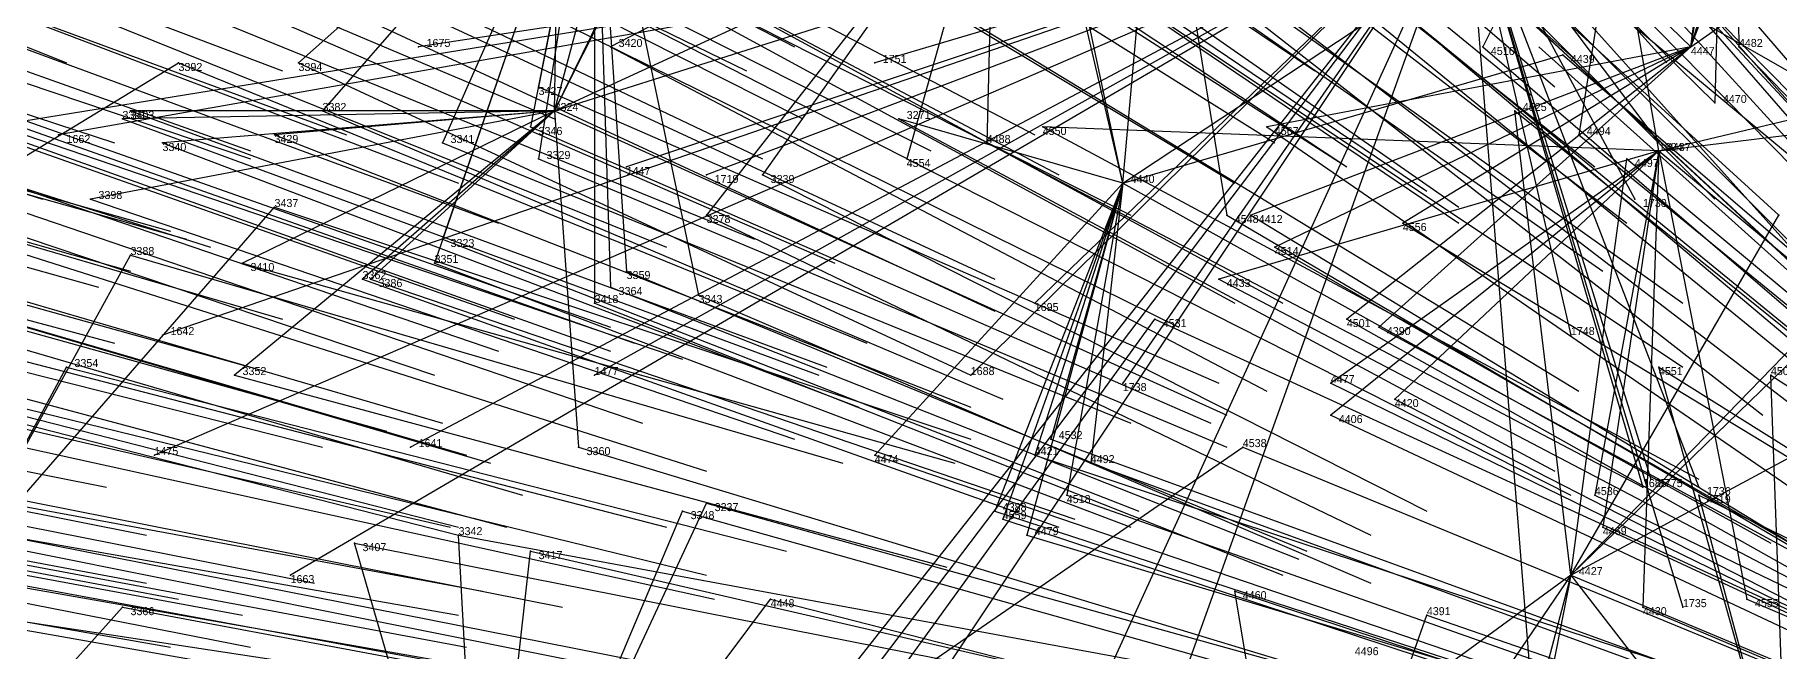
# Model space of a CAD drawing. Extents: x -0.5 to 0.59, y -0.5 to 0.58.
# Drawn here: x -0.3299 to -0.112, y 0.0495 to 0.1265 of the extents above; entities that cross this region are included whole.
import ezdxf

# ---------------------------------------------------------------- set-up
doc = ezdxf.new("R2010")
doc.units = 0
for name, color, linetype in [('Clients', 3, 'CONTINUOUS'), ('Facilities', 3, 'CONTINUOUS'), ('Facilities_lines', 3, 'CONTINUOUS'), ('Normals', 1, 'CONTINUOUS'), ('Source_points', 5, 'CONTINUOUS'), ('Text', 3, 'CONTINUOUS')]:
    doc.layers.add(name, color=color, linetype=linetype)

msp = doc.modelspace()

# ---------------------------------------------------------------- linework, layer by layer
at = {"layer": 'Clients', "color": 5}
for p in [(-0.282, 0.125, -1.25), (-0.258, 0.125, -0.717), (-0.149, 0.125, -0.486), (-0.117, 0.125, -0.429), (-0.312, 0.123, -0.838), (-0.297, 0.123, -0.804), (-0.225, 0.123, -1.25), (-0.139, 0.124, -0.465), (-0.267, 0.12, -0.732), (-0.12, 0.118, -0.421), (-0.319, 0.116, -0.85), (-0.318, 0.117, -0.847), (-0.294, 0.117, -0.792), (-0.222, 0.116, -0.625), (-0.145, 0.117, -0.467), (-0.327, 0.114, -1.25), (-0.3, 0.114, -0.803), (-0.268, 0.115, -0.728), (-0.204, 0.115, -0.586), (-0.176, 0.115, -0.524), (-0.137, 0.114, -0.445), (-0.314, 0.113, -0.835), (-0.279, 0.113, -0.752), (-0.211, 0.113, -0.6), (-0.127, 0.113, -1.25), (-0.267, 0.111, -0.722), (-0.256, 0.11, -1.25), (-0.246, 0.109, -1.25), (-0.239, 0.109, -0.656), (-0.221, 0.111, -0.618), (-0.131, 0.111, -0.428), (-0.323, 0.106, -0.849), (-0.3, 0.105, -0.796), (-0.13, 0.106, -1.25), (-0.246, 0.104, -0.668), (-0.181, 0.104, -0.521), (-0.178, 0.104, -0.515), (-0.159, 0.103, -0.473), (-0.112, 0.104, -0.382), (-0.279, 0.101, -0.741), (-0.318, 0.099, -0.833), (-0.175, 0.1, -0.504), (-0.304, 0.098, -0.798), (-0.289, 0.096, -0.762), (-0.288, 0.096, -0.759), (-0.28, 0.098, -0.742), (-0.256, 0.097, -0.685), (-0.182, 0.096, -0.514), (-0.258, 0.095, -0.687), (-0.247, 0.094, -0.661), (-0.26, 0.093, -0.691), (-0.205, 0.093, -1.25), (-0.19, 0.091, -0.526), (-0.166, 0.091, -0.473), (-0.162, 0.09, -0.462), (-0.314, 0.089, -1.25), (-0.138, 0.089, -1.25), (-0.326, 0.085, -0.842), (-0.305, 0.084, -0.791), (-0.26, 0.084, -1.25), (-0.213, 0.084, -1.25), (-0.194, 0.083, -1.25), (-0.168, 0.083, -0.469), (-0.127, 0.085, -0.383), (-0.113, 0.084, -0.353), (-0.16, 0.081, -0.448), (-0.168, 0.079, -0.463), (-0.283, 0.075, -1.25), (-0.262, 0.075, -0.68), (-0.203, 0.076, -0.541), (-0.179, 0.075, -0.486), (-0.315, 0.074, -1.25), (-0.225, 0.074, -0.592), (-0.205, 0.074, -0.546), (-0.198, 0.073, -0.528), (-0.129, 0.07, -1.25), (-0.128, 0.071, -1.25), (-0.122, 0.07, -1.25), (-0.246, 0.068, -0.638), (-0.201, 0.069, -0.531), (-0.135, 0.069, -0.379), (-0.122, 0.069, -0.35), (-0.249, 0.067, -0.644), (-0.21, 0.067, -0.55), (-0.209, 0.066, -0.549), (-0.277, 0.064, -0.711), (-0.206, 0.064, -0.539), (-0.134, 0.065, -0.373), (-0.29, 0.063, -0.741), (-0.268, 0.062, -0.687), (-0.298, 0.059, -1.25), (-0.18, 0.057, -0.472), (-0.319, 0.055, -0.809), (-0.238, 0.056, -0.611), (-0.129, 0.055, -0.351), (-0.124, 0.055, -1.25), (-0.116, 0.056, -0.321), (-0.156, 0.054, -0.413)]:
    msp.add_point(p, dxfattribs=at)
at = {"layer": 'Facilities', "color": 3}
for p in [(-0.123, 0.125, -0.439), (-0.265, 0.117, -0.725), (-0.127, 0.112, -0.423), (-0.194, 0.108, -0.554), (-0.138, 0.059, -0.375)]:
    msp.add_point(p, dxfattribs=at)
at = {"layer": 'Facilities_lines', "color": 3}
for p, q in [((-0.118, 0.195, -0.569), (-0.12, 0.118, -0.421)), ((-0.118, 0.195, -0.569), (-0.117, 0.125, -0.429)), ((-0.265, 0.117, -0.725), (-0.264, 0.179, -0.797)), ((-0.123, 0.125, -0.439), (-0.116, 0.18, -0.535)), ((-0.123, 0.125, -0.439), (-0.116, 0.179, -0.533)), ((-0.193, 0.178, -0.655), (-0.181, 0.104, -0.521)), ((-0.127, 0.112, -0.423), (-0.138, 0.175, -0.557)), ((-0.123, 0.125, -0.439), (-0.115, 0.172, -0.518)), ((-0.194, 0.108, -0.554), (-0.208, 0.168, -0.668)), ((-0.123, 0.125, -0.439), (-0.109, 0.17, -0.505)), ((-0.129, 0.165, -0.524), (-0.149, 0.125, -0.486)), ((-0.129, 0.165, -0.524), (-0.137, 0.114, -0.445)), ((-0.123, 0.125, -0.439), (-0.108, 0.164, -0.49)), ((-0.265, 0.117, -0.725), (-0.253, 0.162, -0.752)), ((-0.194, 0.108, -0.554), (-0.189, 0.163, -0.624)), ((-0.265, 0.117, -0.725), (-0.243, 0.161, -0.729)), ((-0.265, 0.117, -0.725), (-0.244, 0.16, -0.729)), ((-0.194, 0.108, -0.554), (-0.205, 0.16, -0.65)), ((-0.26, 0.156, -0.757), (-0.297, 0.123, -0.804)), ((-0.26, 0.156, -0.757), (-0.294, 0.117, -0.792)), ((-0.26, 0.156, -0.757), (-0.28, 0.098, -0.742)), ((-0.26, 0.156, -0.757), (-0.279, 0.101, -0.741)), ((-0.26, 0.156, -0.757), (-0.279, 0.113, -0.752)), ((-0.26, 0.156, -0.757), (-0.268, 0.115, -0.728)), ((-0.26, 0.156, -0.757), (-0.267, 0.111, -0.722)), ((-0.26, 0.156, -0.757), (-0.267, 0.12, -0.732)), ((-0.26, 0.156, -0.757), (-0.258, 0.095, -0.687)), ((-0.26, 0.156, -0.757), (-0.247, 0.094, -0.661)), ((-0.26, 0.156, -0.757), (-0.256, 0.097, -0.685)), ((-0.26, 0.156, -0.757), (-0.26, 0.093, -0.691)), ((-0.21, 0.15, -0.645), (-0.258, 0.125, -0.717)), ((-0.21, 0.15, -0.645), (-0.246, 0.104, -0.668)), ((-0.21, 0.15, -0.645), (-0.239, 0.109, -0.656)), ((-0.21, 0.15, -0.645), (-0.221, 0.111, -0.618)), ((-0.21, 0.15, -0.645), (-0.211, 0.113, -0.6)), ((-0.123, 0.125, -0.439), (-0.089, 0.149, -0.434)), ((-0.265, 0.117, -0.725), (-0.2, 0.147, -0.62)), ((-0.151, 0.145, -1.25), (-0.342, 0.114, -1.25)), ((-0.151, 0.145, -1.25), (-0.327, 0.114, -1.25)), ((-0.151, 0.145, -1.25), (-0.315, 0.074, -1.25)), ((-0.151, 0.145, -1.25), (-0.314, 0.089, -1.25)), ((-0.151, 0.145, -1.25), (-0.298, 0.059, -1.25)), ((-0.151, 0.145, -1.25), (-0.283, 0.075, -1.25)), ((-0.151, 0.145, -1.25), (-0.282, 0.125, -1.25)), ((-0.151, 0.145, -1.25), (-0.26, 0.084, -1.25)), ((-0.151, 0.145, -1.25), (-0.256, 0.11, -1.25)), ((-0.151, 0.145, -1.25), (-0.246, 0.109, -1.25)), ((-0.151, 0.145, -1.25), (-0.245, 0.021, -1.25)), ((-0.151, 0.145, -1.25), (-0.244, 0.027, -1.25)), ((-0.151, 0.145, -1.25), (-0.235, 0.019, -1.25)), ((-0.151, 0.145, -1.25), (-0.225, 0.123, -1.25)), ((-0.151, 0.145, -1.25), (-0.213, 0.084, -1.25)), ((-0.151, 0.145, -1.25), (-0.205, 0.093, -1.25)), ((-0.151, 0.145, -1.25), (-0.204, 0.029, -1.25)), ((-0.151, 0.145, -1.25), (-0.194, 0.083, -1.25)), ((-0.151, 0.145, -1.25), (-0.193, 0.028, -1.25)), ((-0.151, 0.145, -1.25), (-0.142, 0.033, -1.25)), ((-0.151, 0.145, -1.25), (-0.124, 0.055, -1.25)), ((-0.151, 0.145, -1.25), (-0.122, 0.07, -1.25)), ((-0.151, 0.145, -1.25), (-0.107, 0.096, -1.25)), ((-0.151, 0.145, -1.25), (-0.129, 0.07, -1.25)), ((-0.151, 0.145, -1.25), (-0.127, 0.113, -1.25)), ((-0.151, 0.145, -1.25), (-0.068, 0.076, -1.25)), ((-0.151, 0.145, -1.25), (-0.076, 0.102, -1.25)), ((-0.151, 0.145, -1.25), (-0.13, 0.106, -1.25)), ((-0.151, 0.145, -1.25), (-0.138, 0.089, -1.25)), ((-0.151, 0.145, -1.25), (-0.128, 0.071, -1.25)), ((-0.194, 0.108, -0.554), (-0.147, 0.139, -0.506)), ((-0.265, 0.117, -0.725), (-0.255, 0.137, -0.724)), ((-0.265, 0.117, -0.725), (-0.202, 0.137, -0.61)), ((-0.123, 0.125, -0.439), (-0.178, 0.104, -0.515)), ((-0.123, 0.125, -0.439), (-0.176, 0.115, -0.524)), ((-0.123, 0.125, -0.439), (-0.175, 0.1, -0.504)), ((-0.123, 0.125, -0.439), (-0.166, 0.091, -0.473)), ((-0.123, 0.125, -0.439), (-0.162, 0.09, -0.462)), ((-0.123, 0.125, -0.439), (-0.159, 0.103, -0.473)), ((-0.358, 0.095, -0.925), (-0.312, 0.123, -0.838)), ((-0.194, 0.108, -0.554), (-0.139, 0.124, -0.465)), ((-0.127, 0.112, -0.423), (-0.081, 0.123, -0.368)), ((-0.127, 0.112, -0.423), (-0.07, 0.119, -0.345)), ((-0.265, 0.117, -0.725), (-0.323, 0.106, -0.849)), ((-0.265, 0.117, -0.725), (-0.319, 0.116, -0.85)), ((-0.265, 0.117, -0.725), (-0.318, 0.117, -0.847)), ((-0.265, 0.117, -0.725), (-0.314, 0.113, -0.835)), ((-0.265, 0.117, -0.725), (-0.305, 0.084, -0.791)), ((-0.265, 0.117, -0.725), (-0.304, 0.098, -0.798)), ((-0.265, 0.117, -0.725), (-0.3, 0.114, -0.803)), ((-0.265, 0.117, -0.725), (-0.289, 0.096, -0.762)), ((-0.265, 0.117, -0.725), (-0.288, 0.096, -0.759)), ((-0.265, 0.117, -0.725), (-0.262, 0.075, -0.68)), ((-0.194, 0.108, -0.554), (-0.222, 0.116, -0.625)), ((-0.138, 0.059, -0.375), (-0.145, 0.117, -0.467)), ((-0.127, 0.112, -0.423), (-0.204, 0.115, -0.586)), ((-0.127, 0.112, -0.423), (-0.182, 0.096, -0.514)), ((-0.127, 0.112, -0.423), (-0.168, 0.079, -0.463)), ((-0.127, 0.112, -0.423), (-0.168, 0.083, -0.469)), ((-0.127, 0.112, -0.423), (-0.16, 0.081, -0.448)), ((-0.127, 0.112, -0.423), (-0.135, 0.069, -0.379)), ((-0.127, 0.112, -0.423), (-0.134, 0.065, -0.373)), ((-0.127, 0.112, -0.423), (-0.129, 0.055, -0.351)), ((-0.127, 0.112, -0.423), (-0.116, 0.056, -0.321)), ((-0.138, 0.059, -0.375), (-0.131, 0.111, -0.428)), ((-0.194, 0.108, -0.554), (-0.225, 0.074, -0.592)), ((-0.194, 0.108, -0.554), (-0.21, 0.067, -0.55)), ((-0.194, 0.108, -0.554), (-0.209, 0.066, -0.549)), ((-0.194, 0.108, -0.554), (-0.206, 0.064, -0.539)), ((-0.194, 0.108, -0.554), (-0.205, 0.074, -0.546)), ((-0.194, 0.108, -0.554), (-0.203, 0.076, -0.541)), ((-0.194, 0.108, -0.554), (-0.201, 0.069, -0.531)), ((-0.194, 0.108, -0.554), (-0.198, 0.073, -0.528)), ((-0.34, 0.059, -0.863), (-0.3, 0.105, -0.796)), ((-0.138, 0.059, -0.375), (-0.112, 0.104, -0.382)), ((-0.34, 0.059, -0.863), (-0.318, 0.099, -0.833)), ((-0.138, 0.059, -0.375), (-0.105, 0.093, -0.35)), ((-0.138, 0.059, -0.375), (-0.104, 0.092, -0.347)), ((-0.224, 0.044, -0.571), (-0.19, 0.091, -0.526)), ((-0.34, 0.059, -0.863), (-0.326, 0.085, -0.842)), ((-0.111, 0.028, -0.285), (-0.127, 0.085, -0.383)), ((-0.111, 0.028, -0.285), (-0.113, 0.084, -0.353)), ((-0.138, 0.059, -0.375), (-0.099, 0.08, -0.318)), ((-0.224, 0.044, -0.571), (-0.179, 0.075, -0.486)), ((-0.274, 0.008, -0.684), (-0.246, 0.068, -0.638)), ((-0.111, 0.028, -0.285), (-0.122, 0.069, -0.35)), ((-0.274, 0.008, -0.684), (-0.249, 0.067, -0.644)), ((-0.274, 0.008, -0.684), (-0.277, 0.064, -0.711)), ((-0.274, 0.008, -0.684), (-0.29, 0.063, -0.741)), ((-0.274, 0.008, -0.684), (-0.268, 0.062, -0.687)), ((-0.138, 0.059, -0.375), (-0.19, 0.021, -0.478)), ((-0.138, 0.059, -0.375), (-0.168, 0.015, -0.421)), ((-0.138, 0.059, -0.375), (-0.148, 0.021, -0.374)), ((-0.138, 0.059, -0.375), (-0.148, 0.008, -0.37)), ((-0.138, 0.059, -0.375), (-0.1, 0.01, -0.252)), ((-0.172, 0.009, -0.43), (-0.18, 0.057, -0.472)), ((-0.371, -0.003, -0.928), (-0.319, 0.055, -0.809)), ((-0.274, 0.008, -0.684), (-0.238, 0.056, -0.611)), ((-0.172, 0.009, -0.43), (-0.156, 0.054, -0.413))]:
    msp.add_line(p, q, dxfattribs=at)
at = {"layer": 'Normals', "color": 1}
for p, q in [((-0.188, 0.192, -0.672), (-0.126, 0.123, -0.71)), ((-0.123, 0.125, -0.439), (-0.189, 0.189, -0.399)), ((-0.207, 0.185, -0.694), (-0.137, 0.123, -0.731)), ((-0.169, 0.184, -0.624), (-0.108, 0.115, -0.662)), ((-0.211, 0.181, -0.694), (-0.14, 0.12, -0.731)), ((-0.12, 0.118, -0.421), (-0.186, 0.183, -0.382)), ((-0.215, 0.178, -0.699), (-0.143, 0.119, -0.735)), ((-0.247, 0.174, -0.754), (-0.17, 0.122, -0.791)), ((-0.185, 0.171, -0.631), (-0.12, 0.106, -0.67)), ((-0.318, 0.168, -0.898), (-0.235, 0.125, -0.936)), ((-0.208, 0.168, -0.668), (-0.135, 0.11, -0.705)), ((-0.112, 0.104, -0.382), (-0.18, 0.166, -0.343)), ((-0.158, 0.165, -0.571), (-0.095, 0.096, -0.608)), ((-0.325, 0.163, -0.908), (-0.241, 0.122, -0.945)), ((-0.253, 0.162, -0.752), (-0.175, 0.113, -0.79)), ((-0.084, 0.092, -0.313), (-0.145, 0.163, -0.276)), ((-0.244, 0.16, -0.729), (-0.166, 0.11, -0.767)), ((-0.243, 0.161, -0.729), (-0.166, 0.11, -0.766)), ((-0.205, 0.16, -0.65), (-0.131, 0.103, -0.686)), ((-0.413, 0.158, -1.104), (-0.326, 0.123, -1.141)), ((-0.317, 0.158, -0.885), (-0.234, 0.116, -0.922)), ((-0.287, 0.157, -0.818), (-0.205, 0.114, -0.855)), ((-0.233, 0.159, -0.705), (-0.156, 0.107, -0.742)), ((-0.228, 0.158, -0.694), (-0.152, 0.105, -0.731)), ((-0.148, 0.158, -0.542), (-0.085, 0.09, -0.578)), ((-0.386, 0.155, -1.04), (-0.299, 0.122, -1.077)), ((-0.26, 0.156, -0.757), (-0.18, 0.108, -0.795)), ((-0.229, 0.155, -0.691), (-0.152, 0.103, -0.728)), ((-0.105, 0.093, -0.35), (-0.173, 0.156, -0.314)), ((-0.104, 0.092, -0.347), (-0.172, 0.155, -0.31)), ((-0.301, 0.154, -0.845), (-0.218, 0.112, -0.882)), ((-0.285, 0.153, -0.807), (-0.202, 0.109, -0.844)), ((-0.35, 0.152, -0.955), (-0.265, 0.116, -0.992)), ((-0.323, 0.151, -0.89), (-0.239, 0.111, -0.928)), ((-0.082, 0.083, -0.292), (-0.141, 0.151, -0.249)), ((-0.297, 0.15, -0.832), (-0.215, 0.108, -0.87)), ((-0.21, 0.15, -0.645), (-0.134, 0.097, -0.682)), ((-0.2, 0.147, -0.62), (-0.124, 0.093, -0.658)), ((-0.378, 0.146, -1.014), (-0.291, 0.114, -1.051)), ((-0.276, 0.146, -0.78), (-0.193, 0.104, -0.817)), ((-0.177, 0.144, -0.571), (-0.106, 0.086, -0.61)), ((-0.135, 0.144, -0.494), (-0.07, 0.078, -0.53)), ((-0.408, 0.142, -1.08), (-0.32, 0.113, -1.117)), ((-0.39, 0.143, -1.039), (-0.303, 0.112, -1.077)), ((-0.392, 0.141, -1.04), (-0.303, 0.111, -1.077)), ((-0.364, 0.141, -0.976), (-0.277, 0.108, -1.013)), ((-0.178, 0.141, -0.568), (-0.107, 0.083, -0.607)), ((-0.326, 0.136, -0.882), (-0.24, 0.101, -0.919)), ((-0.261, 0.137, -0.737), (-0.18, 0.093, -0.776)), ((-0.255, 0.137, -0.724), (-0.174, 0.093, -0.762)), ((-0.202, 0.137, -0.61), (-0.124, 0.085, -0.647)), ((-0.187, 0.136, -0.577), (-0.114, 0.079, -0.617)), ((-0.183, 0.136, -0.57), (-0.11, 0.08, -0.61)), ((-0.083, 0.073, -0.276), (-0.147, 0.137, -0.234)), ((-0.418, 0.134, -1.097), (-0.329, 0.106, -1.134)), ((-0.359, 0.135, -0.959), (-0.272, 0.103, -0.995)), ((-0.338, 0.135, -0.909), (-0.251, 0.1, -0.946)), ((-0.315, 0.135, -0.858), (-0.23, 0.098, -0.894)), ((-0.294, 0.135, -0.81), (-0.21, 0.096, -0.847)), ((-0.294, 0.131, -0.805), (-0.21, 0.092, -0.841)), ((-0.27, 0.131, -0.749), (-0.187, 0.09, -0.787)), ((-0.216, 0.13, -0.63), (-0.137, 0.082, -0.668)), ((-0.13, 0.13, -0.46), (-0.065, 0.064, -0.497)), ((-0.402, 0.127, -1.054), (-0.313, 0.102, -1.091)), ((-0.397, 0.128, -1.042), (-0.308, 0.1, -1.079)), ((-0.4, 0.126, -1.049), (-0.311, 0.101, -1.086)), ((-0.282, 0.125, -1.25), (-0.282, 0.125, -1.15)), ((-0.258, 0.125, -0.717), (-0.176, 0.082, -0.755)), ((-0.084, 0.066, -0.267), (-0.154, 0.125, -0.226)), ((-0.149, 0.125, -0.486), (-0.078, 0.064, -0.521)), ((-0.073, 0.063, -0.241), (-0.142, 0.125, -0.202)), ((-0.117, 0.125, -0.429), (-0.053, 0.059, -0.467)), ((-0.312, 0.123, -0.838), (-0.226, 0.088, -0.876)), ((-0.297, 0.123, -0.804), (-0.213, 0.084, -0.84)), ((-0.225, 0.123, -1.25), (-0.225, 0.123, -1.15)), ((-0.139, 0.124, -0.465), (-0.069, 0.064, -0.503)), ((-0.412, 0.12, -1.072), (-0.322, 0.095, -1.109)), ((-0.407, 0.122, -1.063), (-0.318, 0.097, -1.101)), ((-0.358, 0.122, -0.945), (-0.27, 0.091, -0.982)), ((-0.346, 0.121, -0.916), (-0.258, 0.09, -0.954)), ((-0.267, 0.12, -0.732), (-0.182, 0.083, -0.77)), ((-0.345, 0.118, -0.913), (-0.258, 0.087, -0.95)), ((-0.343, 0.119, -0.906), (-0.255, 0.088, -0.943)), ((-0.388, 0.117, -1.014), (-0.299, 0.091, -1.05)), ((-0.36, 0.117, -0.946), (-0.272, 0.087, -0.983)), ((-0.337, 0.116, -0.89), (-0.249, 0.086, -0.928)), ((-0.319, 0.116, -0.85), (-0.232, 0.084, -0.886)), ((-0.318, 0.117, -0.847), (-0.231, 0.085, -0.884)), ((-0.294, 0.117, -0.792), (-0.209, 0.081, -0.829)), ((-0.265, 0.117, -0.725), (-0.181, 0.079, -0.763)), ((-0.222, 0.116, -0.625), (-0.14, 0.072, -0.662)), ((-0.145, 0.117, -0.467), (-0.073, 0.059, -0.504)), ((-0.369, 0.114, -0.964), (-0.28, 0.084, -1.001)), ((-0.327, 0.114, -1.25), (-0.327, 0.114, -1.15)), ((-0.3, 0.114, -0.803), (-0.213, 0.08, -0.839)), ((-0.268, 0.115, -0.728), (-0.183, 0.078, -0.766)), ((-0.204, 0.115, -0.586), (-0.122, 0.071, -0.623)), ((-0.176, 0.115, -0.524), (-0.099, 0.062, -0.561)), ((-0.137, 0.114, -0.445), (-0.066, 0.056, -0.485)), ((-0.41, 0.112, -1.062), (-0.32, 0.088, -1.099)), ((-0.314, 0.113, -0.835), (-0.227, 0.08, -0.872)), ((-0.279, 0.113, -0.752), (-0.193, 0.078, -0.79)), ((-0.211, 0.113, -0.6), (-0.129, 0.07, -0.636)), ((-0.127, 0.113, -1.25), (-0.127, 0.113, -1.15)), ((-0.127, 0.112, -0.423), (-0.056, 0.053, -0.461)), ((-0.393, 0.11, -1.02), (-0.303, 0.085, -1.057)), ((-0.267, 0.111, -0.722), (-0.181, 0.075, -0.76)), ((-0.256, 0.11, -1.25), (-0.256, 0.11, -1.15)), ((-0.246, 0.109, -1.25), (-0.246, 0.109, -1.15)), ((-0.239, 0.109, -0.656), (-0.156, 0.067, -0.695)), ((-0.221, 0.111, -0.618), (-0.138, 0.069, -0.655)), ((-0.131, 0.111, -0.428), (-0.06, 0.052, -0.467)), ((-0.342, 0.108, -0.897), (-0.254, 0.078, -0.935)), ((-0.194, 0.108, -0.554), (-0.113, 0.063, -0.592)), ((-0.323, 0.106, -0.849), (-0.235, 0.076, -0.886)), ((-0.3, 0.105, -0.796), (-0.213, 0.076, -0.834)), ((-0.13, 0.106, -1.25), (-0.13, 0.106, -1.15)), ((-0.368, 0.104, -0.958), (-0.279, 0.078, -0.994)), ((-0.246, 0.104, -0.668), (-0.163, 0.064, -0.707)), ((-0.181, 0.104, -0.521), (-0.101, 0.057, -0.558)), ((-0.178, 0.104, -0.515), (-0.099, 0.056, -0.552)), ((-0.159, 0.103, -0.473), (-0.08, 0.055, -0.511)), ((-0.376, 0.102, -0.974), (-0.286, 0.077, -1.01)), ((-0.279, 0.101, -0.741), (-0.192, 0.067, -0.778)), ((-0.365, 0.1, -0.947), (-0.276, 0.074, -0.984)), ((-0.362, 0.099, -0.937), (-0.273, 0.073, -0.975)), ((-0.334, 0.1, -0.873), (-0.246, 0.072, -0.91)), ((-0.318, 0.099, -0.833), (-0.229, 0.073, -0.871)), ((-0.175, 0.1, -0.504), (-0.095, 0.054, -0.543)), ((-0.385, 0.098, -0.992), (-0.294, 0.075, -1.029)), ((-0.304, 0.098, -0.798), (-0.215, 0.073, -0.837)), ((-0.289, 0.096, -0.762), (-0.202, 0.065, -0.8)), ((-0.288, 0.096, -0.759), (-0.2, 0.066, -0.796)), ((-0.28, 0.098, -0.742), (-0.193, 0.065, -0.779)), ((-0.256, 0.097, -0.685), (-0.171, 0.062, -0.723)), ((-0.182, 0.096, -0.514), (-0.1, 0.053, -0.552)), ((-0.358, 0.095, -0.925), (-0.269, 0.069, -0.963)), ((-0.258, 0.095, -0.687), (-0.172, 0.061, -0.724)), ((-0.247, 0.094, -0.661), (-0.163, 0.058, -0.7)), ((-0.26, 0.093, -0.691), (-0.174, 0.059, -0.729)), ((-0.205, 0.093, -1.25), (-0.205, 0.093, -1.15)), ((-0.19, 0.091, -0.526), (-0.105, 0.052, -0.563)), ((-0.166, 0.091, -0.473), (-0.086, 0.046, -0.512)), ((-0.162, 0.09, -0.462), (-0.081, 0.046, -0.501)), ((-0.412, 0.088, -1.054), (-0.321, 0.07, -1.091)), ((-0.367, 0.088, -0.942), (-0.277, 0.065, -0.98)), ((-0.361, 0.089, -0.929), (-0.271, 0.065, -0.966)), ((-0.34, 0.088, -0.878), (-0.251, 0.065, -0.917)), ((-0.314, 0.089, -1.25), (-0.314, 0.089, -1.15)), ((-0.138, 0.089, -1.25), (-0.138, 0.089, -1.15)), ((-0.369, 0.086, -0.947), (-0.278, 0.065, -0.984)), ((-0.367, 0.087, -0.944), (-0.277, 0.064, -0.981)), ((-0.326, 0.085, -0.842), (-0.236, 0.062, -0.88)), ((-0.305, 0.084, -0.791), (-0.216, 0.06, -0.829)), ((-0.26, 0.084, -1.25), (-0.26, 0.084, -1.15)), ((-0.213, 0.084, -1.25), (-0.213, 0.084, -1.15)), ((-0.194, 0.083, -1.25), (-0.194, 0.083, -1.15)), ((-0.168, 0.083, -0.469), (-0.086, 0.043, -0.51)), ((-0.127, 0.085, -0.383), (-0.049, 0.036, -0.42)), ((-0.113, 0.084, -0.353), (-0.035, 0.033, -0.389)), ((-0.407, 0.082, -1.038), (-0.316, 0.064, -1.075)), ((-0.336, 0.081, -0.863), (-0.246, 0.059, -0.901)), ((-0.16, 0.081, -0.448), (-0.078, 0.039, -0.486)), ((-0.168, 0.079, -0.463), (-0.085, 0.04, -0.504)), ((-0.407, 0.075, -1.035), (-0.316, 0.058, -1.072)), ((-0.386, 0.076, -0.983), (-0.295, 0.058, -1.02)), ((-0.336, 0.076, -0.86), (-0.245, 0.056, -0.898)), ((-0.283, 0.075, -1.25), (-0.283, 0.075, -1.15)), ((-0.262, 0.075, -0.68), (-0.173, 0.048, -0.719)), ((-0.203, 0.076, -0.541), (-0.115, 0.044, -0.577)), ((-0.179, 0.075, -0.486), (-0.094, 0.04, -0.525)), ((-0.403, 0.073, -1.025), (-0.312, 0.056, -1.062)), ((-0.366, 0.074, -0.933), (-0.274, 0.057, -0.97)), ((-0.355, 0.073, -0.906), (-0.264, 0.055, -0.944)), ((-0.315, 0.074, -1.25), (-0.315, 0.074, -1.15)), ((-0.225, 0.074, -0.592), (-0.137, 0.044, -0.629)), ((-0.205, 0.074, -0.546), (-0.117, 0.045, -0.582)), ((-0.198, 0.073, -0.528), (-0.11, 0.041, -0.564)), ((-0.396, 0.071, -1.005), (-0.304, 0.054, -1.042)), ((-0.368, 0.07, -0.938), (-0.277, 0.054, -0.974)), ((-0.129, 0.07, -1.25), (-0.129, 0.07, -1.15)), ((-0.128, 0.071, -1.25), (-0.128, 0.071, -1.15)), ((-0.122, 0.07, -1.25), (-0.122, 0.07, -1.15)), ((-0.395, 0.068, -1.001), (-0.303, 0.05, -1.037)), ((-0.246, 0.068, -0.638), (-0.156, 0.043, -0.674)), ((-0.201, 0.069, -0.531), (-0.113, 0.038, -0.567)), ((-0.135, 0.069, -0.379), (-0.052, 0.029, -0.417)), ((-0.122, 0.069, -0.35), (-0.038, 0.028, -0.386)), ((-0.404, 0.066, -1.023), (-0.313, 0.05, -1.06)), ((-0.367, 0.067, -0.932), (-0.276, 0.05, -0.969)), ((-0.351, 0.066, -0.894), (-0.261, 0.048, -0.932)), ((-0.249, 0.067, -0.644), (-0.16, 0.042, -0.682)), ((-0.21, 0.067, -0.55), (-0.121, 0.038, -0.586)), ((-0.209, 0.066, -0.549), (-0.121, 0.037, -0.585)), ((-0.339, 0.065, -0.862), (-0.248, 0.047, -0.9)), ((-0.277, 0.064, -0.711), (-0.185, 0.047, -0.747)), ((-0.206, 0.064, -0.539), (-0.116, 0.037, -0.575)), ((-0.134, 0.065, -0.373), (-0.05, 0.026, -0.41)), ((-0.29, 0.063, -0.741), (-0.199, 0.045, -0.779)), ((-0.268, 0.062, -0.687), (-0.177, 0.041, -0.725)), ((-0.376, 0.06, -0.951), (-0.284, 0.046, -0.989)), ((-0.349, 0.061, -0.884), (-0.257, 0.044, -0.922)), ((-0.34, 0.059, -0.863), (-0.249, 0.043, -0.901)), ((-0.298, 0.059, -1.25), (-0.298, 0.059, -1.15)), ((-0.138, 0.059, -0.375), (-0.052, 0.023, -0.411)), ((-0.18, 0.057, -0.472), (-0.092, 0.028, -0.511)), ((-0.319, 0.055, -0.809), (-0.228, 0.038, -0.846)), ((-0.238, 0.056, -0.611), (-0.148, 0.033, -0.648)), ((-0.129, 0.055, -0.351), (-0.044, 0.019, -0.389)), ((-0.124, 0.055, -1.25), (-0.124, 0.055, -1.15)), ((-0.116, 0.056, -0.321), (-0.03, 0.019, -0.357)), ((-0.336, 0.053, -0.851), (-0.245, 0.037, -0.89)), ((-0.156, 0.054, -0.413), (-0.069, 0.024, -0.451))]:
    msp.add_line(p, q, dxfattribs=at)
at = {"layer": 'Source_points', "color": 5}
for p in [(-0.282, 0.125, -1.25), (-0.258, 0.125, -0.717), (-0.149, 0.125, -0.486), (-0.123, 0.125, -0.439), (-0.117, 0.125, -0.429), (-0.312, 0.123, -0.838), (-0.297, 0.123, -0.804), (-0.225, 0.123, -1.25), (-0.139, 0.124, -0.465), (-0.267, 0.12, -0.732), (-0.12, 0.118, -0.421), (-0.319, 0.116, -0.85), (-0.318, 0.117, -0.847), (-0.294, 0.117, -0.792), (-0.265, 0.117, -0.725), (-0.222, 0.116, -0.625), (-0.145, 0.117, -0.467), (-0.327, 0.114, -1.25), (-0.3, 0.114, -0.803), (-0.268, 0.115, -0.728), (-0.204, 0.115, -0.586), (-0.176, 0.115, -0.524), (-0.137, 0.114, -0.445), (-0.314, 0.113, -0.835), (-0.279, 0.113, -0.752), (-0.211, 0.113, -0.6), (-0.127, 0.113, -1.25), (-0.127, 0.112, -0.423), (-0.267, 0.111, -0.722), (-0.256, 0.11, -1.25), (-0.246, 0.109, -1.25), (-0.239, 0.109, -0.656), (-0.221, 0.111, -0.618), (-0.131, 0.111, -0.428), (-0.194, 0.108, -0.554), (-0.323, 0.106, -0.849), (-0.3, 0.105, -0.796), (-0.13, 0.106, -1.25), (-0.246, 0.104, -0.668), (-0.181, 0.104, -0.521), (-0.178, 0.104, -0.515), (-0.159, 0.103, -0.473), (-0.112, 0.104, -0.382), (-0.279, 0.101, -0.741), (-0.318, 0.099, -0.833), (-0.175, 0.1, -0.504), (-0.304, 0.098, -0.798), (-0.289, 0.096, -0.762), (-0.288, 0.096, -0.759), (-0.28, 0.098, -0.742), (-0.256, 0.097, -0.685), (-0.182, 0.096, -0.514), (-0.258, 0.095, -0.687), (-0.247, 0.094, -0.661), (-0.26, 0.093, -0.691), (-0.205, 0.093, -1.25), (-0.19, 0.091, -0.526), (-0.166, 0.091, -0.473), (-0.162, 0.09, -0.462), (-0.314, 0.089, -1.25), (-0.138, 0.089, -1.25), (-0.326, 0.085, -0.842), (-0.305, 0.084, -0.791), (-0.26, 0.084, -1.25), (-0.213, 0.084, -1.25), (-0.194, 0.083, -1.25), (-0.168, 0.083, -0.469), (-0.127, 0.085, -0.383), (-0.113, 0.084, -0.353), (-0.16, 0.081, -0.448), (-0.168, 0.079, -0.463), (-0.283, 0.075, -1.25), (-0.262, 0.075, -0.68), (-0.203, 0.076, -0.541), (-0.179, 0.075, -0.486), (-0.315, 0.074, -1.25), (-0.225, 0.074, -0.592), (-0.205, 0.074, -0.546), (-0.198, 0.073, -0.528), (-0.129, 0.07, -1.25), (-0.128, 0.071, -1.25), (-0.122, 0.07, -1.25), (-0.246, 0.068, -0.638), (-0.201, 0.069, -0.531), (-0.135, 0.069, -0.379), (-0.122, 0.069, -0.35), (-0.249, 0.067, -0.644), (-0.21, 0.067, -0.55), (-0.209, 0.066, -0.549), (-0.277, 0.064, -0.711), (-0.206, 0.064, -0.539), (-0.134, 0.065, -0.373), (-0.29, 0.063, -0.741), (-0.268, 0.062, -0.687), (-0.298, 0.059, -1.25), (-0.138, 0.059, -0.375), (-0.18, 0.057, -0.472), (-0.319, 0.055, -0.809), (-0.238, 0.056, -0.611), (-0.129, 0.055, -0.351), (-0.124, 0.055, -1.25), (-0.116, 0.056, -0.321), (-0.156, 0.054, -0.413)]:
    msp.add_point(p, dxfattribs=at)

# ---------------------------------------------------------------- texts
at = {"layer": 'Text', "color": 3}
for s, p in [('1675', (-0.281, 0.125, -1.25)), ('3420', (-0.257, 0.125, -0.717)), ('4516', (-0.148, 0.124, -0.486)), ('4447', (-0.123, 0.124, -0.439)), ('4482', (-0.117, 0.125, -0.429)), ('3392', (-0.312, 0.122, -0.838)), ('3394', (-0.297, 0.122, -0.804)), ('1751', (-0.224, 0.123, -1.25)), ('4439', (-0.138, 0.123, -0.465)), ('3427', (-0.267, 0.119, -0.732)), ('3382', (-0.294, 0.117, -0.792)), ('3324', (-0.265, 0.117, -0.725)), ('4525', (-0.144, 0.117, -0.467)), ('4470', (-0.119, 0.118, -0.421)), ('3391', (-0.319, 0.116, -0.85)), ('3403', (-0.318, 0.116, -0.847)), ('3271', (-0.221, 0.116, -0.625)), ('1662', (-0.326, 0.113, -1.25)), ('3429', (-0.3, 0.113, -0.803)), ('3341', (-0.278, 0.113, -0.752)), ('3346', (-0.267, 0.114, -0.728)), ('4488', (-0.211, 0.113, -0.6)), ('4550', (-0.204, 0.114, -0.586)), ('4567', (-0.175, 0.114, -0.524)), ('4494', (-0.136, 0.114, -0.445)), ('3340', (-0.314, 0.112, -0.835)), ('3329', (-0.266, 0.111, -0.722)), ('1694', (-0.127, 0.112, -1.25)), ('4437', (-0.126, 0.112, -0.423)), ('1447', (-0.256, 0.109, -1.25)), ('1719', (-0.245, 0.108, -1.25)), ('3239', (-0.238, 0.108, -0.656)), ('4554', (-0.221, 0.11, -0.618)), ('4440', (-0.193, 0.108, -0.554)), ('4497', (-0.13, 0.11, -0.428)), ('3398', (-0.322, 0.106, -0.849)), ('3437', (-0.3, 0.105, -0.796)), ('1730', (-0.129, 0.105, -1.25)), ('3278', (-0.246, 0.103, -0.668)), ('4548', (-0.18, 0.103, -0.521)), ('4412', (-0.177, 0.103, -0.515)), ('4556', (-0.159, 0.102, -0.473)), ('3323', (-0.278, 0.1, -0.741)), ('3388', (-0.318, 0.099, -0.833)), ('3351', (-0.28, 0.098, -0.742)), ('4514', (-0.175, 0.099, -0.504)), ('3410', (-0.303, 0.097, -0.798)), ('3362', (-0.289, 0.096, -0.762)), ('3386', (-0.287, 0.095, -0.759)), ('3359', (-0.256, 0.096, -0.685)), ('4433', (-0.181, 0.095, -0.514)), ('3418', (-0.26, 0.093, -0.691)), ('3364', (-0.257, 0.094, -0.687)), ('3343', (-0.247, 0.093, -0.661)), ('1695', (-0.205, 0.092, -1.25)), ('1642', (-0.313, 0.089, -1.25)), ('4531', (-0.189, 0.09, -0.526)), ('4501', (-0.166, 0.09, -0.473)), ('4390', (-0.161, 0.089, -0.462)), ('1748', (-0.138, 0.089, -1.25)), ('3354', (-0.325, 0.085, -0.842)), ('3352', (-0.304, 0.084, -0.791)), ('1688', (-0.213, 0.084, -1.25)), ('4502', (-0.113, 0.084, -0.353)), ('1477', (-0.26, 0.084, -1.25)), ('1738', (-0.194, 0.082, -1.25)), ('4477', (-0.168, 0.083, -0.469)), ('4551', (-0.127, 0.084, -0.383)), ('4420', (-0.16, 0.08, -0.448)), ('4406', (-0.167, 0.078, -0.463)), ('4532', (-0.202, 0.076, -0.541)), ('1475', (-0.315, 0.074, -1.25)), ('1641', (-0.282, 0.075, -1.25)), ('3360', (-0.261, 0.074, -0.68)), ('4421', (-0.205, 0.074, -0.546)), ('4538', (-0.179, 0.075, -0.486)), ('4474', (-0.225, 0.073, -0.592)), ('4492', (-0.198, 0.073, -0.528)), ('4536', (-0.135, 0.069, -0.379)), ('1685', (-0.129, 0.07, -1.25)), ('1775', (-0.127, 0.07, -1.25)), ('1736', (-0.121, 0.069, -1.25)), ('3237', (-0.245, 0.067, -0.638)), ('4388', (-0.209, 0.067, -0.55)), ('4518', (-0.201, 0.068, -0.531)), ('4519', (-0.121, 0.068, -0.35)), ('3348', (-0.248, 0.066, -0.644)), ('4559', (-0.209, 0.066, -0.549)), ('3342', (-0.277, 0.064, -0.711)), ('4479', (-0.205, 0.064, -0.539)), ('4469', (-0.134, 0.064, -0.373)), ('3407', (-0.289, 0.062, -0.741)), ('3417', (-0.267, 0.061, -0.687)), ('1663', (-0.298, 0.058, -1.25)), ('4427', (-0.137, 0.059, -0.375)), ('4460', (-0.179, 0.056, -0.472)), ('3366', (-0.318, 0.054, -0.809)), ('4448', (-0.238, 0.055, -0.611)), ('4391', (-0.156, 0.054, -0.413)), ('4430', (-0.129, 0.054, -0.351)), ('1735', (-0.124, 0.055, -1.25)), ('4555', (-0.115, 0.055, -0.321)), ('4496', (-0.165, 0.049, -0.431))]:
    msp.add_text(s, height=0.001, dxfattribs=at).set_placement(p)

doc.saveas('drawing.dxf')
